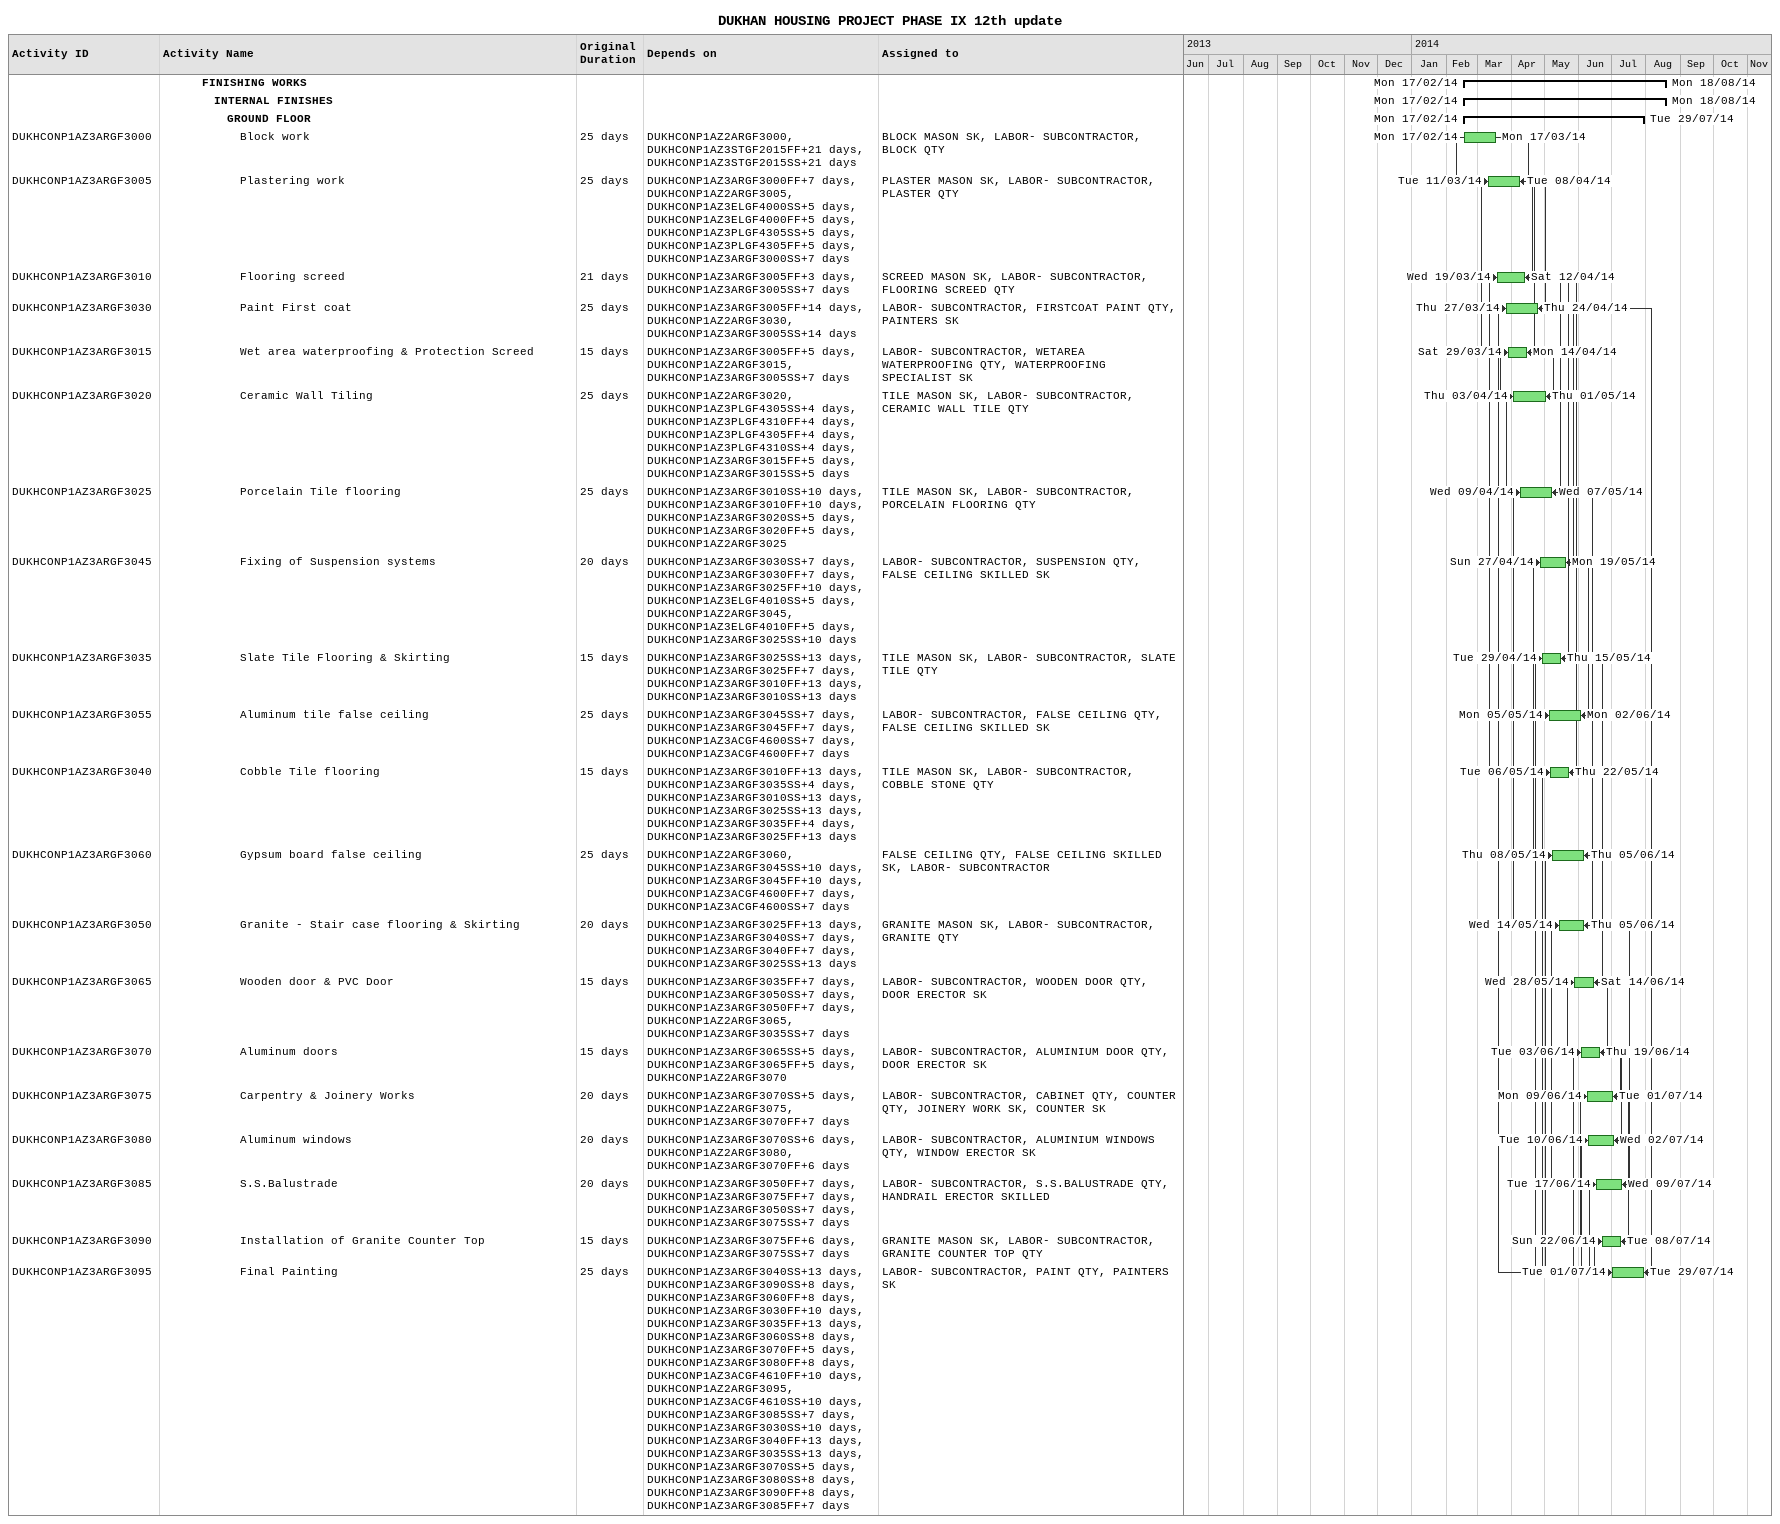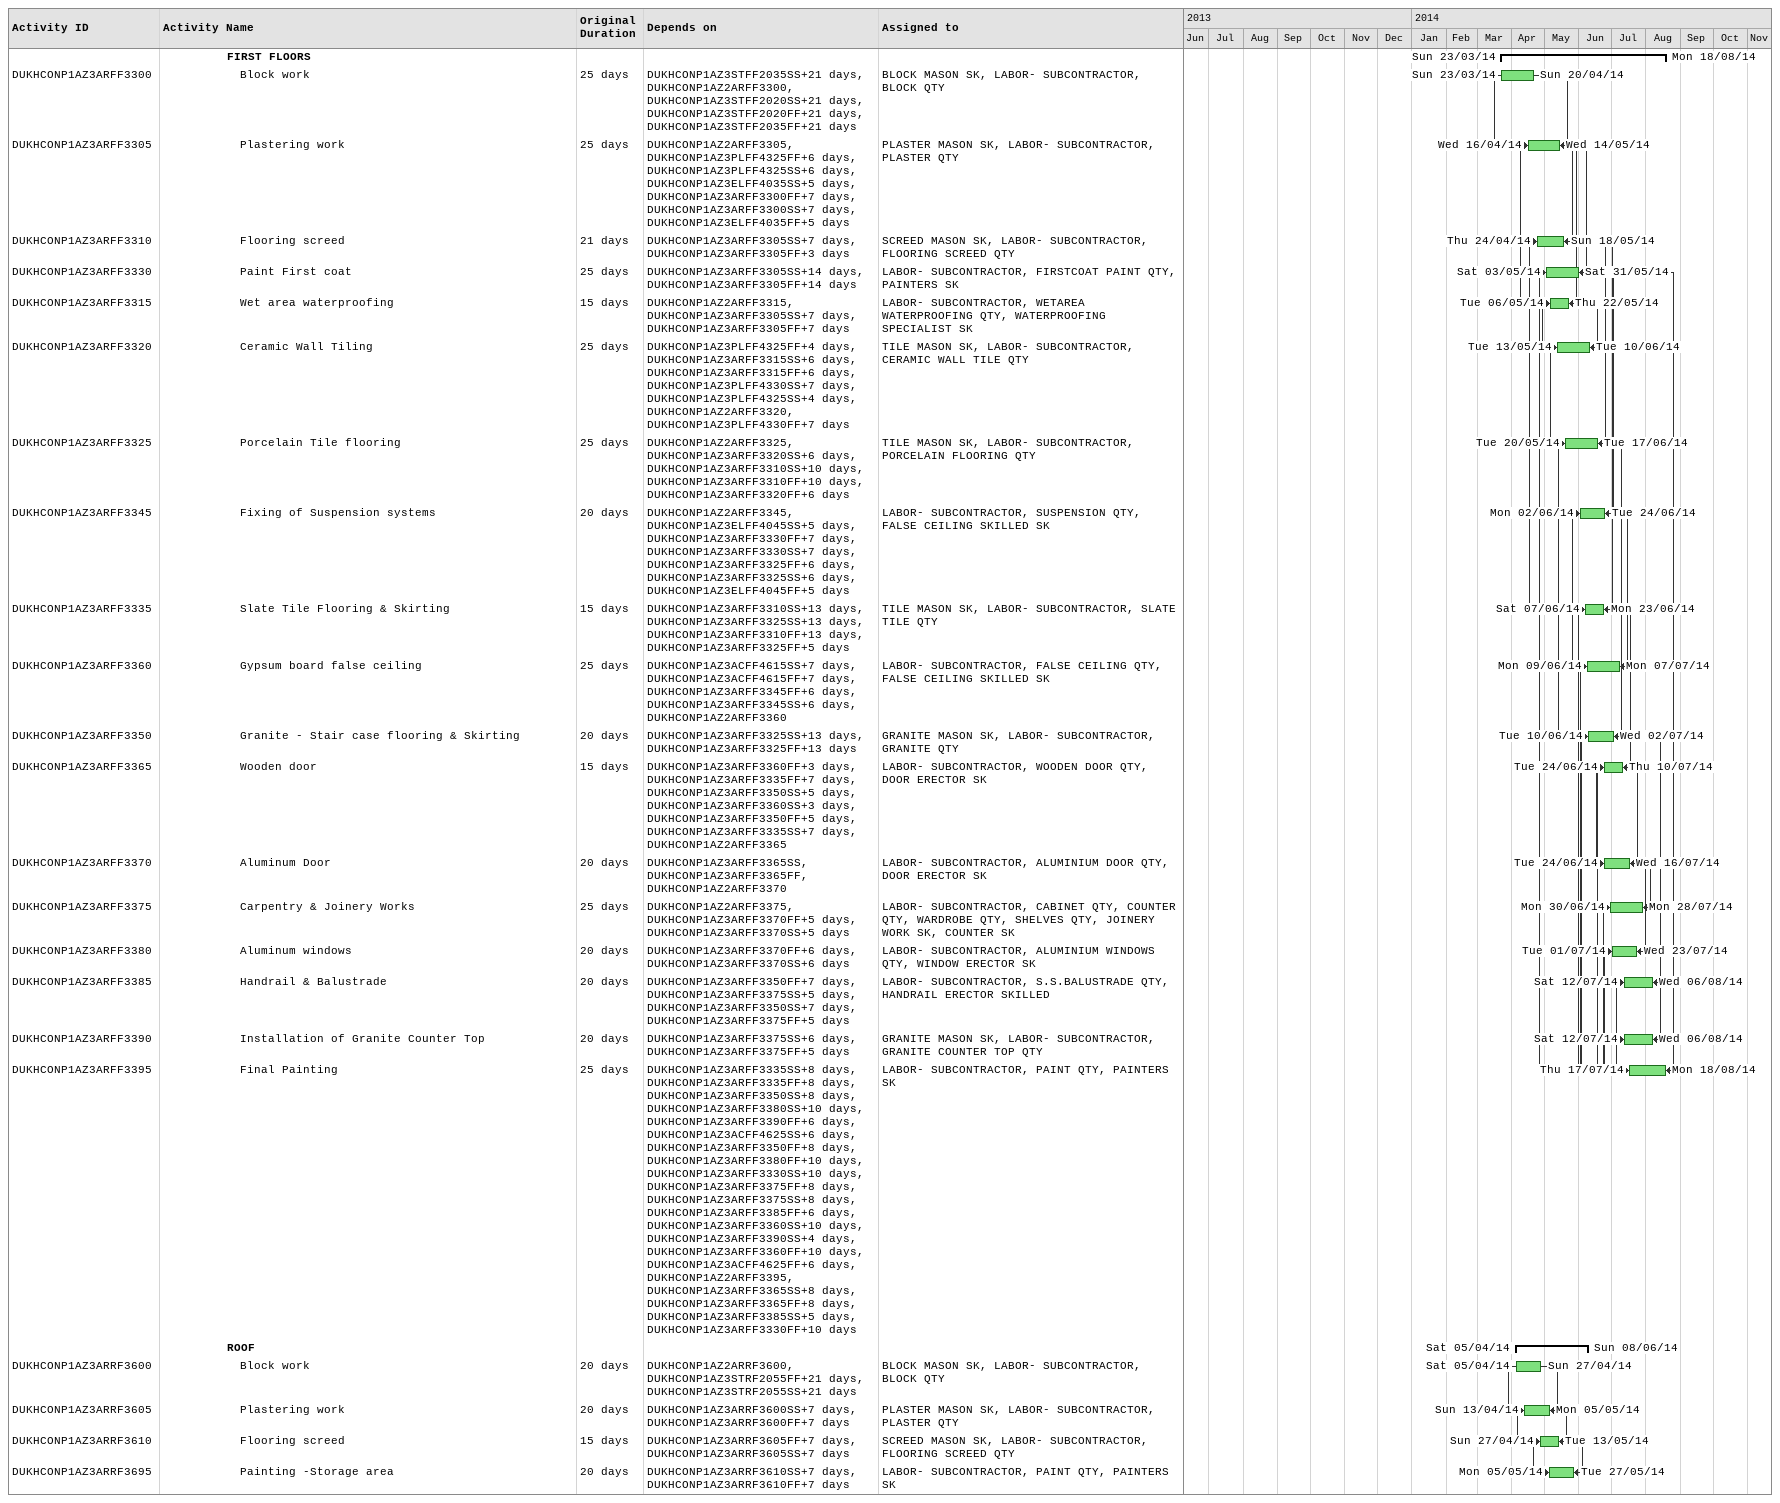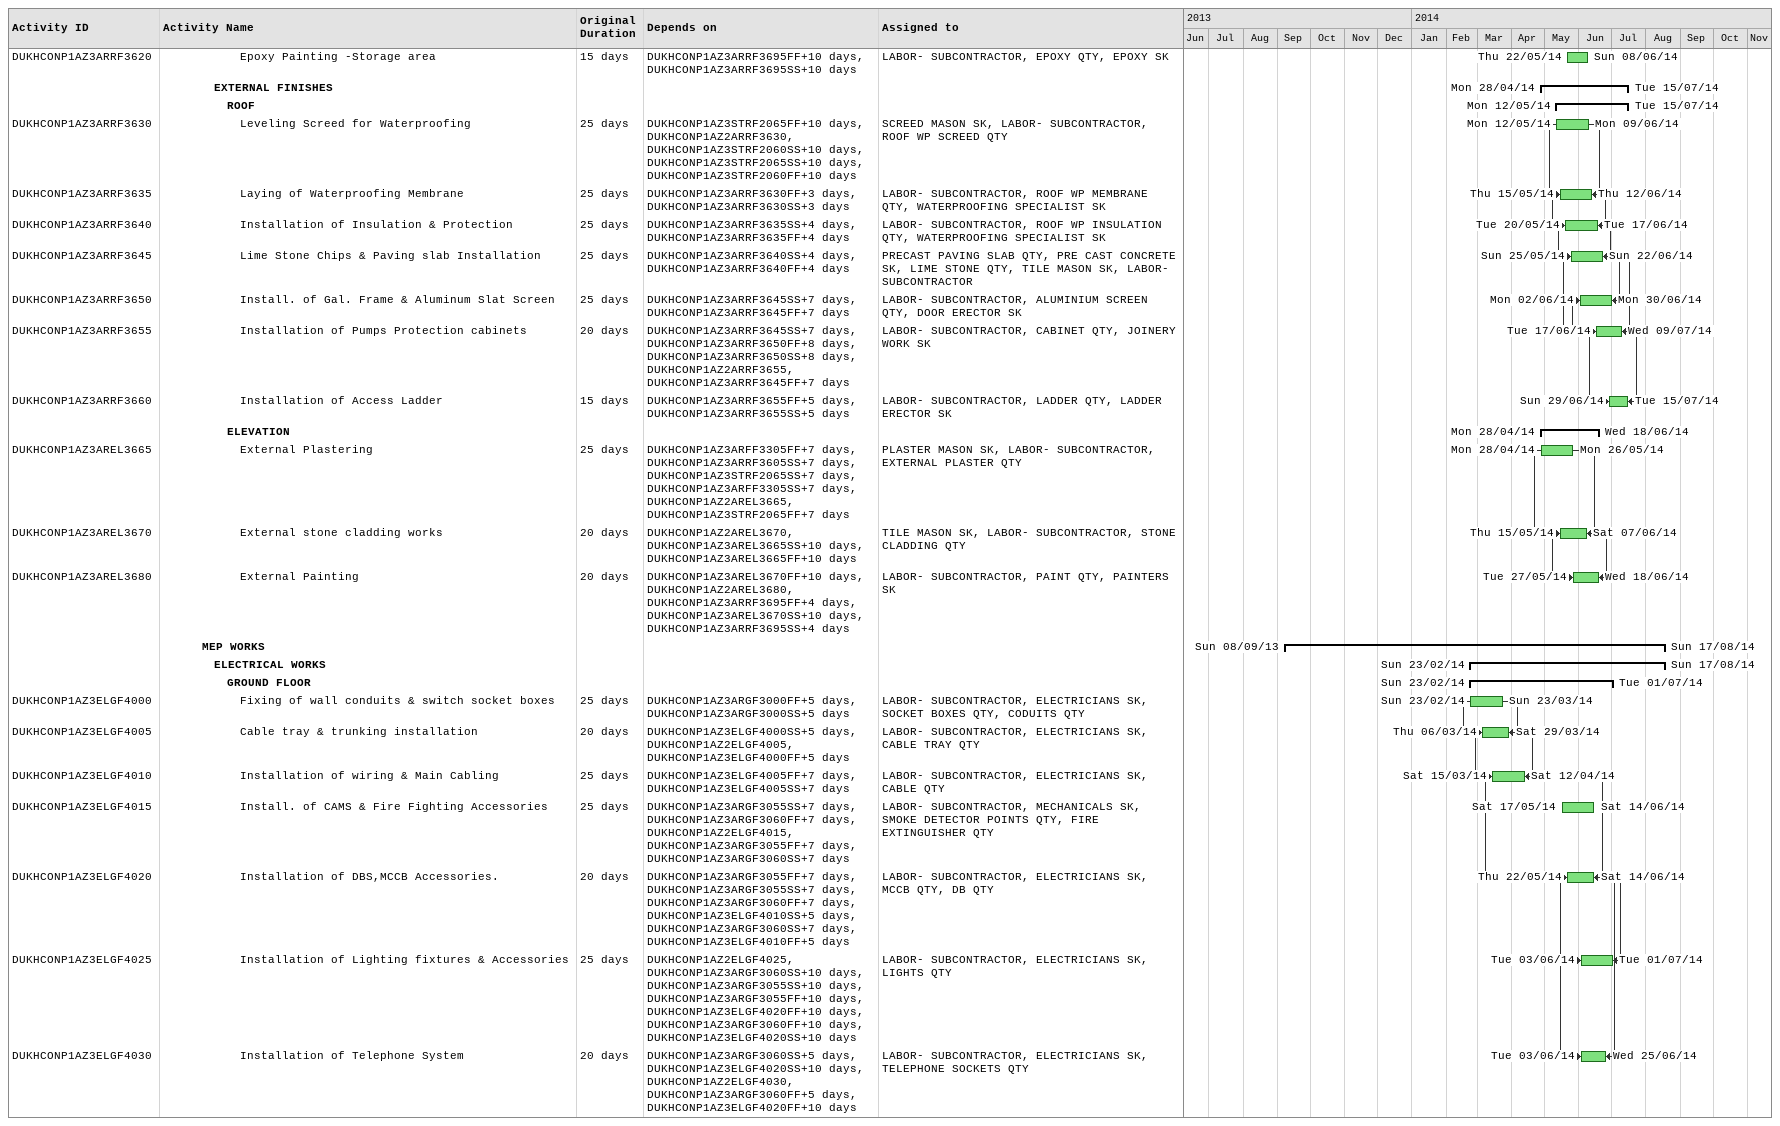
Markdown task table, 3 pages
DUKHAN HOUSING PROJECT PHASE IX 12th update

| ID | Level | Task | Original duration | Start | Finish | Predecessors | Resources |
|---|---|---|---|---|---|---|---|
|  | 4 | **FINISHING WORKS** |  | 2014-02-17 | 2014-08-18 |  |  |
|  | 5 | **INTERNAL FINISHES** |  | 2014-02-17 | 2014-08-18 |  |  |
|  | 6 | **GROUND FLOOR** |  | 2014-02-17 | 2014-07-29 |  |  |
| DUKHCONP1AZ3ARGF3000 | 7 | Block work | 25d | 2014-02-17 | 2014-03-17 | DUKHCONP1AZ2ARGF3000, DUKHCONP1AZ3STGF2015FF+21d, DUKHCONP1AZ3STGF2015SS+21d | BLOCK MASON SK, LABOR- SUBCONTRACTOR, BLOCK QTY |
| DUKHCONP1AZ3ARGF3005 | 7 | Plastering work | 25d | 2014-03-11 | 2014-04-08 | DUKHCONP1AZ3ARGF3000FF+7d, DUKHCONP1AZ2ARGF3005, DUKHCONP1AZ3ELGF4000SS+5d, DUKHCONP1AZ3ELGF4000FF+5d, DUKHCONP1AZ3PLGF4305SS+5d, DUKHCONP1AZ3PLGF4305FF+5d, DUKHCONP1AZ3ARGF3000SS+7d | PLASTER MASON SK, LABOR- SUBCONTRACTOR, PLASTER QTY |
| DUKHCONP1AZ3ARGF3010 | 7 | Flooring screed | 21d | 2014-03-19 | 2014-04-12 | DUKHCONP1AZ3ARGF3005FF+3d, DUKHCONP1AZ3ARGF3005SS+7d | SCREED MASON SK, LABOR- SUBCONTRACTOR, FLOORING SCREED QTY |
| DUKHCONP1AZ3ARGF3030 | 7 | Paint First coat | 25d | 2014-03-27 | 2014-04-24 | DUKHCONP1AZ3ARGF3005FF+14d, DUKHCONP1AZ2ARGF3030, DUKHCONP1AZ3ARGF3005SS+14d | LABOR- SUBCONTRACTOR, FIRSTCOAT PAINT QTY, PAINTERS SK |
| DUKHCONP1AZ3ARGF3015 | 7 | Wet area waterproofing & Protection Screed | 15d | 2014-03-29 | 2014-04-14 | DUKHCONP1AZ3ARGF3005FF+5d, DUKHCONP1AZ2ARGF3015, DUKHCONP1AZ3ARGF3005SS+7d | LABOR- SUBCONTRACTOR, WETAREA WATERPROOFING QTY, WATERPROOFING SPECIALIST SK |
| DUKHCONP1AZ3ARGF3020 | 7 | Ceramic Wall Tiling | 25d | 2014-04-03 | 2014-05-01 | DUKHCONP1AZ2ARGF3020, DUKHCONP1AZ3PLGF4305SS+4d, DUKHCONP1AZ3PLGF4310FF+4d, DUKHCONP1AZ3PLGF4305FF+4d, DUKHCONP1AZ3PLGF4310SS+4d, DUKHCONP1AZ3ARGF3015FF+5d, DUKHCONP1AZ3ARGF3015SS+5d | TILE MASON SK, LABOR- SUBCONTRACTOR, CERAMIC WALL TILE QTY |
| DUKHCONP1AZ3ARGF3025 | 7 | Porcelain Tile flooring | 25d | 2014-04-09 | 2014-05-07 | DUKHCONP1AZ3ARGF3010SS+10d, DUKHCONP1AZ3ARGF3010FF+10d, DUKHCONP1AZ3ARGF3020SS+5d, DUKHCONP1AZ3ARGF3020FF+5d, DUKHCONP1AZ2ARGF3025 | TILE MASON SK, LABOR- SUBCONTRACTOR, PORCELAIN FLOORING QTY |
| DUKHCONP1AZ3ARGF3045 | 7 | Fixing of Suspension systems | 20d | 2014-04-27 | 2014-05-19 | DUKHCONP1AZ3ARGF3030SS+7d, DUKHCONP1AZ3ARGF3030FF+7d, DUKHCONP1AZ3ARGF3025FF+10d, DUKHCONP1AZ3ELGF4010SS+5d, DUKHCONP1AZ2ARGF3045, DUKHCONP1AZ3ELGF4010FF+5d, DUKHCONP1AZ3ARGF3025SS+10d | LABOR- SUBCONTRACTOR, SUSPENSION QTY, FALSE CEILING SKILLED SK |
| DUKHCONP1AZ3ARGF3035 | 7 | Slate Tile Flooring & Skirting | 15d | 2014-04-29 | 2014-05-15 | DUKHCONP1AZ3ARGF3025SS+13d, DUKHCONP1AZ3ARGF3025FF+7d, DUKHCONP1AZ3ARGF3010FF+13d, DUKHCONP1AZ3ARGF3010SS+13d | TILE MASON SK, LABOR- SUBCONTRACTOR, SLATE TILE QTY |
| DUKHCONP1AZ3ARGF3055 | 7 | Aluminum tile false ceiling | 25d | 2014-05-05 | 2014-06-02 | DUKHCONP1AZ3ARGF3045SS+7d, DUKHCONP1AZ3ARGF3045FF+7d, DUKHCONP1AZ3ACGF4600SS+7d, DUKHCONP1AZ3ACGF4600FF+7d | LABOR- SUBCONTRACTOR, FALSE CEILING QTY, FALSE CEILING SKILLED SK |
| DUKHCONP1AZ3ARGF3040 | 7 | Cobble Tile flooring | 15d | 2014-05-06 | 2014-05-22 | DUKHCONP1AZ3ARGF3010FF+13d, DUKHCONP1AZ3ARGF3035SS+4d, DUKHCONP1AZ3ARGF3010SS+13d, DUKHCONP1AZ3ARGF3025SS+13d, DUKHCONP1AZ3ARGF3035FF+4d, DUKHCONP1AZ3ARGF3025FF+13d | TILE MASON SK, LABOR- SUBCONTRACTOR, COBBLE STONE QTY |
| DUKHCONP1AZ3ARGF3060 | 7 | Gypsum board false ceiling | 25d | 2014-05-08 | 2014-06-05 | DUKHCONP1AZ2ARGF3060, DUKHCONP1AZ3ARGF3045SS+10d, DUKHCONP1AZ3ARGF3045FF+10d, DUKHCONP1AZ3ACGF4600FF+7d, DUKHCONP1AZ3ACGF4600SS+7d | FALSE CEILING QTY, FALSE CEILING SKILLED SK, LABOR- SUBCONTRACTOR |
| DUKHCONP1AZ3ARGF3050 | 7 | Granite - Stair case flooring & Skirting | 20d | 2014-05-14 | 2014-06-05 | DUKHCONP1AZ3ARGF3025FF+13d, DUKHCONP1AZ3ARGF3040SS+7d, DUKHCONP1AZ3ARGF3040FF+7d, DUKHCONP1AZ3ARGF3025SS+13d | GRANITE MASON SK, LABOR- SUBCONTRACTOR, GRANITE QTY |
| DUKHCONP1AZ3ARGF3065 | 7 | Wooden door & PVC Door | 15d | 2014-05-28 | 2014-06-14 | DUKHCONP1AZ3ARGF3035FF+7d, DUKHCONP1AZ3ARGF3050SS+7d, DUKHCONP1AZ3ARGF3050FF+7d, DUKHCONP1AZ2ARGF3065, DUKHCONP1AZ3ARGF3035SS+7d | LABOR- SUBCONTRACTOR, WOODEN DOOR QTY, DOOR ERECTOR SK |
| DUKHCONP1AZ3ARGF3070 | 7 | Aluminum doors | 15d | 2014-06-03 | 2014-06-19 | DUKHCONP1AZ3ARGF3065SS+5d, DUKHCONP1AZ3ARGF3065FF+5d, DUKHCONP1AZ2ARGF3070 | LABOR- SUBCONTRACTOR, ALUMINIUM DOOR QTY, DOOR ERECTOR SK |
| DUKHCONP1AZ3ARGF3075 | 7 | Carpentry & Joinery Works | 20d | 2014-06-09 | 2014-07-01 | DUKHCONP1AZ3ARGF3070SS+5d, DUKHCONP1AZ2ARGF3075, DUKHCONP1AZ3ARGF3070FF+7d | LABOR- SUBCONTRACTOR, CABINET QTY, COUNTER QTY, JOINERY WORK SK, COUNTER SK |
| DUKHCONP1AZ3ARGF3080 | 7 | Aluminum windows | 20d | 2014-06-10 | 2014-07-02 | DUKHCONP1AZ3ARGF3070SS+6d, DUKHCONP1AZ2ARGF3080, DUKHCONP1AZ3ARGF3070FF+6d | LABOR- SUBCONTRACTOR, ALUMINIUM WINDOWS QTY, WINDOW ERECTOR SK |
| DUKHCONP1AZ3ARGF3085 | 7 | S.S.Balustrade | 20d | 2014-06-17 | 2014-07-09 | DUKHCONP1AZ3ARGF3050FF+7d, DUKHCONP1AZ3ARGF3075FF+7d, DUKHCONP1AZ3ARGF3050SS+7d, DUKHCONP1AZ3ARGF3075SS+7d | LABOR- SUBCONTRACTOR, S.S.BALUSTRADE QTY, HANDRAIL ERECTOR SKILLED |
| DUKHCONP1AZ3ARGF3090 | 7 | Installation of Granite Counter Top | 15d | 2014-06-22 | 2014-07-08 | DUKHCONP1AZ3ARGF3075FF+6d, DUKHCONP1AZ3ARGF3075SS+7d | GRANITE MASON SK, LABOR- SUBCONTRACTOR, GRANITE COUNTER TOP QTY |
| DUKHCONP1AZ3ARGF3095 | 7 | Final Painting | 25d | 2014-07-01 | 2014-07-29 | DUKHCONP1AZ3ARGF3040SS+13d, DUKHCONP1AZ3ARGF3090SS+8d, DUKHCONP1AZ3ARGF3060FF+8d, DUKHCONP1AZ3ARGF3030FF+10d, DUKHCONP1AZ3ARGF3035FF+13d, DUKHCONP1AZ3ARGF3060SS+8d, DUKHCONP1AZ3ARGF3070FF+5d, DUKHCONP1AZ3ARGF3080FF+8d, DUKHCONP1AZ3ACGF4610FF+10d, DUKHCONP1AZ2ARGF3095, DUKHCONP1AZ3ACGF4610SS+10d, DUKHCONP1AZ3ARGF3085SS+7d, DUKHCONP1AZ3ARGF3030SS+10d, DUKHCONP1AZ3ARGF3040FF+13d, DUKHCONP1AZ3ARGF3035SS+13d, DUKHCONP1AZ3ARGF3070SS+5d, DUKHCONP1AZ3ARGF3080SS+8d, DUKHCONP1AZ3ARGF3090FF+8d, DUKHCONP1AZ3ARGF3085FF+7d | LABOR- SUBCONTRACTOR, PAINT QTY, PAINTERS SK |
|  | 6 | **FIRST FLOORS** |  | 2014-03-23 | 2014-08-18 |  |  |
| DUKHCONP1AZ3ARFF3300 | 7 | Block work | 25d | 2014-03-23 | 2014-04-20 | DUKHCONP1AZ3STFF2035SS+21d, DUKHCONP1AZ2ARFF3300, DUKHCONP1AZ3STFF2020SS+21d, DUKHCONP1AZ3STFF2020FF+21d, DUKHCONP1AZ3STFF2035FF+21d | BLOCK MASON SK, LABOR- SUBCONTRACTOR, BLOCK QTY |
| DUKHCONP1AZ3ARFF3305 | 7 | Plastering work | 25d | 2014-04-16 | 2014-05-14 | DUKHCONP1AZ2ARFF3305, DUKHCONP1AZ3PLFF4325FF+6d, DUKHCONP1AZ3PLFF4325SS+6d, DUKHCONP1AZ3ELFF4035SS+5d, DUKHCONP1AZ3ARFF3300FF+7d, DUKHCONP1AZ3ARFF3300SS+7d, DUKHCONP1AZ3ELFF4035FF+5d | PLASTER MASON SK, LABOR- SUBCONTRACTOR, PLASTER QTY |
| DUKHCONP1AZ3ARFF3310 | 7 | Flooring screed | 21d | 2014-04-24 | 2014-05-18 | DUKHCONP1AZ3ARFF3305SS+7d, DUKHCONP1AZ3ARFF3305FF+3d | SCREED MASON SK, LABOR- SUBCONTRACTOR, FLOORING SCREED QTY |
| DUKHCONP1AZ3ARFF3330 | 7 | Paint First coat | 25d | 2014-05-03 | 2014-05-31 | DUKHCONP1AZ3ARFF3305SS+14d, DUKHCONP1AZ3ARFF3305FF+14d | LABOR- SUBCONTRACTOR, FIRSTCOAT PAINT QTY, PAINTERS SK |
| DUKHCONP1AZ3ARFF3315 | 7 | Wet area waterproofing | 15d | 2014-05-06 | 2014-05-22 | DUKHCONP1AZ2ARFF3315, DUKHCONP1AZ3ARFF3305SS+7d, DUKHCONP1AZ3ARFF3305FF+7d | LABOR- SUBCONTRACTOR, WETAREA WATERPROOFING QTY, WATERPROOFING SPECIALIST SK |
| DUKHCONP1AZ3ARFF3320 | 7 | Ceramic Wall Tiling | 25d | 2014-05-13 | 2014-06-10 | DUKHCONP1AZ3PLFF4325FF+4d, DUKHCONP1AZ3ARFF3315SS+6d, DUKHCONP1AZ3ARFF3315FF+6d, DUKHCONP1AZ3PLFF4330SS+7d, DUKHCONP1AZ3PLFF4325SS+4d, DUKHCONP1AZ2ARFF3320, DUKHCONP1AZ3PLFF4330FF+7d | TILE MASON SK, LABOR- SUBCONTRACTOR, CERAMIC WALL TILE QTY |
| DUKHCONP1AZ3ARFF3325 | 7 | Porcelain Tile flooring | 25d | 2014-05-20 | 2014-06-17 | DUKHCONP1AZ2ARFF3325, DUKHCONP1AZ3ARFF3320SS+6d, DUKHCONP1AZ3ARFF3310SS+10d, DUKHCONP1AZ3ARFF3310FF+10d, DUKHCONP1AZ3ARFF3320FF+6d | TILE MASON SK, LABOR- SUBCONTRACTOR, PORCELAIN FLOORING QTY |
| DUKHCONP1AZ3ARFF3345 | 7 | Fixing of Suspension systems | 20d | 2014-06-02 | 2014-06-24 | DUKHCONP1AZ2ARFF3345, DUKHCONP1AZ3ELFF4045SS+5d, DUKHCONP1AZ3ARFF3330FF+7d, DUKHCONP1AZ3ARFF3330SS+7d, DUKHCONP1AZ3ARFF3325FF+6d, DUKHCONP1AZ3ARFF3325SS+6d, DUKHCONP1AZ3ELFF4045FF+5d | LABOR- SUBCONTRACTOR, SUSPENSION QTY, FALSE CEILING SKILLED SK |
| DUKHCONP1AZ3ARFF3335 | 7 | Slate Tile Flooring & Skirting | 15d | 2014-06-07 | 2014-06-23 | DUKHCONP1AZ3ARFF3310SS+13d, DUKHCONP1AZ3ARFF3325SS+13d, DUKHCONP1AZ3ARFF3310FF+13d, DUKHCONP1AZ3ARFF3325FF+5d | TILE MASON SK, LABOR- SUBCONTRACTOR, SLATE TILE QTY |
| DUKHCONP1AZ3ARFF3360 | 7 | Gypsum board false ceiling | 25d | 2014-06-09 | 2014-07-07 | DUKHCONP1AZ3ACFF4615SS+7d, DUKHCONP1AZ3ACFF4615FF+7d, DUKHCONP1AZ3ARFF3345FF+6d, DUKHCONP1AZ3ARFF3345SS+6d, DUKHCONP1AZ2ARFF3360 | LABOR- SUBCONTRACTOR, FALSE CEILING QTY, FALSE CEILING SKILLED SK |
| DUKHCONP1AZ3ARFF3350 | 7 | Granite - Stair case flooring & Skirting | 20d | 2014-06-10 | 2014-07-02 | DUKHCONP1AZ3ARFF3325SS+13d, DUKHCONP1AZ3ARFF3325FF+13d | GRANITE MASON SK, LABOR- SUBCONTRACTOR, GRANITE QTY |
| DUKHCONP1AZ3ARFF3365 | 7 | Wooden door | 15d | 2014-06-24 | 2014-07-10 | DUKHCONP1AZ3ARFF3360FF+3d, DUKHCONP1AZ3ARFF3335FF+7d, DUKHCONP1AZ3ARFF3350SS+5d, DUKHCONP1AZ3ARFF3360SS+3d, DUKHCONP1AZ3ARFF3350FF+5d, DUKHCONP1AZ3ARFF3335SS+7d, DUKHCONP1AZ2ARFF3365 | LABOR- SUBCONTRACTOR, WOODEN DOOR QTY, DOOR ERECTOR SK |
| DUKHCONP1AZ3ARFF3370 | 7 | Aluminum Door | 20d | 2014-06-24 | 2014-07-16 | DUKHCONP1AZ3ARFF3365SS, DUKHCONP1AZ3ARFF3365FF, DUKHCONP1AZ2ARFF3370 | LABOR- SUBCONTRACTOR, ALUMINIUM DOOR QTY, DOOR ERECTOR SK |
| DUKHCONP1AZ3ARFF3375 | 7 | Carpentry & Joinery Works | 25d | 2014-06-30 | 2014-07-28 | DUKHCONP1AZ2ARFF3375, DUKHCONP1AZ3ARFF3370FF+5d, DUKHCONP1AZ3ARFF3370SS+5d | LABOR- SUBCONTRACTOR, CABINET QTY, COUNTER QTY, WARDROBE QTY, SHELVES QTY, JOINERY WORK SK, COUNTER SK |
| DUKHCONP1AZ3ARFF3380 | 7 | Aluminum windows | 20d | 2014-07-01 | 2014-07-23 | DUKHCONP1AZ3ARFF3370FF+6d, DUKHCONP1AZ3ARFF3370SS+6d | LABOR- SUBCONTRACTOR, ALUMINIUM WINDOWS QTY, WINDOW ERECTOR SK |
| DUKHCONP1AZ3ARFF3385 | 7 | Handrail & Balustrade | 20d | 2014-07-12 | 2014-08-06 | DUKHCONP1AZ3ARFF3350FF+7d, DUKHCONP1AZ3ARFF3375SS+5d, DUKHCONP1AZ3ARFF3350SS+7d, DUKHCONP1AZ3ARFF3375FF+5d | LABOR- SUBCONTRACTOR, S.S.BALUSTRADE QTY, HANDRAIL ERECTOR SKILLED |
| DUKHCONP1AZ3ARFF3390 | 7 | Installation of Granite Counter Top | 20d | 2014-07-12 | 2014-08-06 | DUKHCONP1AZ3ARFF3375SS+6d, DUKHCONP1AZ3ARFF3375FF+5d | GRANITE MASON SK, LABOR- SUBCONTRACTOR, GRANITE COUNTER TOP QTY |
| DUKHCONP1AZ3ARFF3395 | 7 | Final Painting | 25d | 2014-07-17 | 2014-08-18 | DUKHCONP1AZ3ARFF3335SS+8d, DUKHCONP1AZ3ARFF3335FF+8d, DUKHCONP1AZ3ARFF3350SS+8d, DUKHCONP1AZ3ARFF3380SS+10d, DUKHCONP1AZ3ARFF3390FF+6d, DUKHCONP1AZ3ACFF4625SS+6d, DUKHCONP1AZ3ARFF3350FF+8d, DUKHCONP1AZ3ARFF3380FF+10d, DUKHCONP1AZ3ARFF3330SS+10d, DUKHCONP1AZ3ARFF3375FF+8d, DUKHCONP1AZ3ARFF3375SS+8d, DUKHCONP1AZ3ARFF3385FF+6d, DUKHCONP1AZ3ARFF3360SS+10d, DUKHCONP1AZ3ARFF3390SS+4d, DUKHCONP1AZ3ARFF3360FF+10d, DUKHCONP1AZ3ACFF4625FF+6d, DUKHCONP1AZ2ARFF3395, DUKHCONP1AZ3ARFF3365SS+8d, DUKHCONP1AZ3ARFF3365FF+8d, DUKHCONP1AZ3ARFF3385SS+5d, DUKHCONP1AZ3ARFF3330FF+10d | LABOR- SUBCONTRACTOR, PAINT QTY, PAINTERS SK |
|  | 6 | **ROOF** |  | 2014-04-05 | 2014-06-08 |  |  |
| DUKHCONP1AZ3ARRF3600 | 7 | Block work | 20d | 2014-04-05 | 2014-04-27 | DUKHCONP1AZ2ARRF3600, DUKHCONP1AZ3STRF2055FF+21d, DUKHCONP1AZ3STRF2055SS+21d | BLOCK MASON SK, LABOR- SUBCONTRACTOR, BLOCK QTY |
| DUKHCONP1AZ3ARRF3605 | 7 | Plastering work | 20d | 2014-04-13 | 2014-05-05 | DUKHCONP1AZ3ARRF3600SS+7d, DUKHCONP1AZ3ARRF3600FF+7d | PLASTER MASON SK, LABOR- SUBCONTRACTOR, PLASTER QTY |
| DUKHCONP1AZ3ARRF3610 | 7 | Flooring screed | 15d | 2014-04-27 | 2014-05-13 | DUKHCONP1AZ3ARRF3605FF+7d, DUKHCONP1AZ3ARRF3605SS+7d | SCREED MASON SK, LABOR- SUBCONTRACTOR, FLOORING SCREED QTY |
| DUKHCONP1AZ3ARRF3695 | 7 | Painting -Storage area | 20d | 2014-05-05 | 2014-05-27 | DUKHCONP1AZ3ARRF3610SS+7d, DUKHCONP1AZ3ARRF3610FF+7d | LABOR- SUBCONTRACTOR, PAINT QTY, PAINTERS SK |
| DUKHCONP1AZ3ARRF3620 | 7 | Epoxy Painting -Storage area | 15d | 2014-05-22 | 2014-06-08 | DUKHCONP1AZ3ARRF3695FF+10d, DUKHCONP1AZ3ARRF3695SS+10d | LABOR- SUBCONTRACTOR, EPOXY QTY, EPOXY SK |
|  | 5 | **EXTERNAL FINISHES** |  | 2014-04-28 | 2014-07-15 |  |  |
|  | 6 | **ROOF** |  | 2014-05-12 | 2014-07-15 |  |  |
| DUKHCONP1AZ3ARRF3630 | 7 | Leveling Screed for Waterproofing | 25d | 2014-05-12 | 2014-06-09 | DUKHCONP1AZ3STRF2065FF+10d, DUKHCONP1AZ2ARRF3630, DUKHCONP1AZ3STRF2060SS+10d, DUKHCONP1AZ3STRF2065SS+10d, DUKHCONP1AZ3STRF2060FF+10d | SCREED MASON SK, LABOR- SUBCONTRACTOR, ROOF WP SCREED QTY |
| DUKHCONP1AZ3ARRF3635 | 7 | Laying of Waterproofing Membrane | 25d | 2014-05-15 | 2014-06-12 | DUKHCONP1AZ3ARRF3630FF+3d, DUKHCONP1AZ3ARRF3630SS+3d | LABOR- SUBCONTRACTOR, ROOF WP MEMBRANE QTY, WATERPROOFING SPECIALIST SK |
| DUKHCONP1AZ3ARRF3640 | 7 | Installation of Insulation & Protection | 25d | 2014-05-20 | 2014-06-17 | DUKHCONP1AZ3ARRF3635SS+4d, DUKHCONP1AZ3ARRF3635FF+4d | LABOR- SUBCONTRACTOR, ROOF WP INSULATION QTY, WATERPROOFING SPECIALIST SK |
| DUKHCONP1AZ3ARRF3645 | 7 | Lime Stone Chips & Paving slab Installation | 25d | 2014-05-25 | 2014-06-22 | DUKHCONP1AZ3ARRF3640SS+4d, DUKHCONP1AZ3ARRF3640FF+4d | PRECAST PAVING SLAB QTY, PRE CAST CONCRETE SK, LIME STONE QTY, TILE MASON SK, LABOR- SUBCONTRACTOR |
| DUKHCONP1AZ3ARRF3650 | 7 | Install. of Gal. Frame & Aluminum Slat Screen | 25d | 2014-06-02 | 2014-06-30 | DUKHCONP1AZ3ARRF3645SS+7d, DUKHCONP1AZ3ARRF3645FF+7d | LABOR- SUBCONTRACTOR, ALUMINIUM SCREEN QTY, DOOR ERECTOR SK |
| DUKHCONP1AZ3ARRF3655 | 7 | Installation of Pumps Protection cabinets | 20d | 2014-06-17 | 2014-07-09 | DUKHCONP1AZ3ARRF3645SS+7d, DUKHCONP1AZ3ARRF3650FF+8d, DUKHCONP1AZ3ARRF3650SS+8d, DUKHCONP1AZ2ARRF3655, DUKHCONP1AZ3ARRF3645FF+7d | LABOR- SUBCONTRACTOR, CABINET QTY, JOINERY WORK SK |
| DUKHCONP1AZ3ARRF3660 | 7 | Installation of Access Ladder | 15d | 2014-06-29 | 2014-07-15 | DUKHCONP1AZ3ARRF3655FF+5d, DUKHCONP1AZ3ARRF3655SS+5d | LABOR- SUBCONTRACTOR, LADDER QTY, LADDER ERECTOR SK |
|  | 6 | **ELEVATION** |  | 2014-04-28 | 2014-06-18 |  |  |
| DUKHCONP1AZ3AREL3665 | 7 | External Plastering | 25d | 2014-04-28 | 2014-05-26 | DUKHCONP1AZ3ARFF3305FF+7d, DUKHCONP1AZ3ARRF3605SS+7d, DUKHCONP1AZ3STRF2065SS+7d, DUKHCONP1AZ3ARFF3305SS+7d, DUKHCONP1AZ2AREL3665, DUKHCONP1AZ3STRF2065FF+7d | PLASTER MASON SK, LABOR- SUBCONTRACTOR, EXTERNAL PLASTER QTY |
| DUKHCONP1AZ3AREL3670 | 7 | External stone cladding works | 20d | 2014-05-15 | 2014-06-07 | DUKHCONP1AZ2AREL3670, DUKHCONP1AZ3AREL3665SS+10d, DUKHCONP1AZ3AREL3665FF+10d | TILE MASON SK, LABOR- SUBCONTRACTOR, STONE CLADDING QTY |
| DUKHCONP1AZ3AREL3680 | 7 | External Painting | 20d | 2014-05-27 | 2014-06-18 | DUKHCONP1AZ3AREL3670FF+10d, DUKHCONP1AZ2AREL3680, DUKHCONP1AZ3ARRF3695FF+4d, DUKHCONP1AZ3AREL3670SS+10d, DUKHCONP1AZ3ARRF3695SS+4d | LABOR- SUBCONTRACTOR, PAINT QTY, PAINTERS SK |
|  | 4 | **MEP WORKS** |  | 2013-09-08 | 2014-08-17 |  |  |
|  | 5 | **ELECTRICAL WORKS** |  | 2014-02-23 | 2014-08-17 |  |  |
|  | 6 | **GROUND FLOOR** |  | 2014-02-23 | 2014-07-01 |  |  |
| DUKHCONP1AZ3ELGF4000 | 7 | Fixing of wall conduits & switch socket boxes | 25d | 2014-02-23 | 2014-03-23 | DUKHCONP1AZ3ARGF3000FF+5d, DUKHCONP1AZ3ARGF3000SS+5d | LABOR- SUBCONTRACTOR, ELECTRICIANS SK, SOCKET BOXES QTY, CODUITS QTY |
| DUKHCONP1AZ3ELGF4005 | 7 | Cable tray & trunking installation | 20d | 2014-03-06 | 2014-03-29 | DUKHCONP1AZ3ELGF4000SS+5d, DUKHCONP1AZ2ELGF4005, DUKHCONP1AZ3ELGF4000FF+5d | LABOR- SUBCONTRACTOR, ELECTRICIANS SK, CABLE TRAY QTY |
| DUKHCONP1AZ3ELGF4010 | 7 | Installation of wiring & Main Cabling | 25d | 2014-03-15 | 2014-04-12 | DUKHCONP1AZ3ELGF4005FF+7d, DUKHCONP1AZ3ELGF4005SS+7d | LABOR- SUBCONTRACTOR, ELECTRICIANS SK, CABLE QTY |
| DUKHCONP1AZ3ELGF4015 | 7 | Install. of CAMS & Fire Fighting Accessories | 25d | 2014-05-17 | 2014-06-14 | DUKHCONP1AZ3ARGF3055SS+7d, DUKHCONP1AZ3ARGF3060FF+7d, DUKHCONP1AZ2ELGF4015, DUKHCONP1AZ3ARGF3055FF+7d, DUKHCONP1AZ3ARGF3060SS+7d | LABOR- SUBCONTRACTOR, MECHANICALS SK, SMOKE DETECTOR POINTS QTY, FIRE EXTINGUISHER QTY |
| DUKHCONP1AZ3ELGF4020 | 7 | Installation of DBS,MCCB Accessories. | 20d | 2014-05-22 | 2014-06-14 | DUKHCONP1AZ3ARGF3055FF+7d, DUKHCONP1AZ3ARGF3055SS+7d, DUKHCONP1AZ3ARGF3060FF+7d, DUKHCONP1AZ3ELGF4010SS+5d, DUKHCONP1AZ3ARGF3060SS+7d, DUKHCONP1AZ3ELGF4010FF+5d | LABOR- SUBCONTRACTOR, ELECTRICIANS SK, MCCB QTY, DB QTY |
| DUKHCONP1AZ3ELGF4025 | 7 | Installation of Lighting fixtures & Accessories | 25d | 2014-06-03 | 2014-07-01 | DUKHCONP1AZ2ELGF4025, DUKHCONP1AZ3ARGF3060SS+10d, DUKHCONP1AZ3ARGF3055SS+10d, DUKHCONP1AZ3ARGF3055FF+10d, DUKHCONP1AZ3ELGF4020FF+10d, DUKHCONP1AZ3ARGF3060FF+10d, DUKHCONP1AZ3ELGF4020SS+10d | LABOR- SUBCONTRACTOR, ELECTRICIANS SK, LIGHTS QTY |
| DUKHCONP1AZ3ELGF4030 | 7 | Installation of Telephone System | 20d | 2014-06-03 | 2014-06-25 | DUKHCONP1AZ3ARGF3060SS+5d, DUKHCONP1AZ3ELGF4020SS+10d, DUKHCONP1AZ2ELGF4030, DUKHCONP1AZ3ARGF3060FF+5d, DUKHCONP1AZ3ELGF4020FF+10d | LABOR- SUBCONTRACTOR, ELECTRICIANS SK, TELEPHONE SOCKETS QTY |
